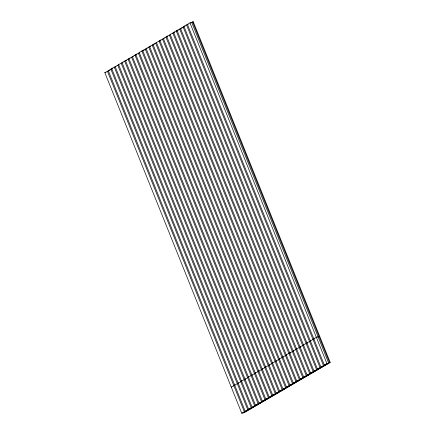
<?xml version="1.0" encoding="UTF-8"?>
<svg xmlns="http://www.w3.org/2000/svg" width="435" height="435" viewBox="0 0 435 435"><rect width="100%" height="100%" fill="white"/><g stroke="black" fill="none" stroke-linecap="round" stroke-linejoin="round"><path stroke-width="0.65" d="M190.834 22.941L193.243 21.75L330.187 362.398L244.176 412.636L241.757 413.25L104.813 72.602L108.571 70.796M246.96 410.792L245.193 411.238L108.255 70.59L112.012 68.784M250.402 408.786L248.635 409.232L111.697 68.583L114.274 67.072L116.042 66.626M118.891 64.766L115.134 66.571L252.077 407.22L253.839 406.774M122.333 62.754L118.576 64.565L255.514 405.213L257.281 404.762M260.723 402.756L258.955 403.201L122.017 62.553L124.595 61.047L126.362 60.595M264.159 400.744L262.397 401.195L125.454 60.541L129.211 58.736M267.601 398.737L265.839 399.183L128.896 58.535L132.653 56.729M271.043 396.725L269.276 397.177L132.338 56.523L136.095 54.718M274.485 394.719L272.718 395.165L135.78 54.516L139.537 52.711M143.566 50.552L141.799 50.998L139.216 52.505L276.16 393.153L277.921 392.707M281.363 390.701L279.602 391.147L142.658 50.498L146.416 48.693M284.805 388.689L283.038 389.135L146.1 48.486L149.857 46.681M288.247 386.677L286.48 387.128L149.542 46.48L153.299 44.669M291.684 384.671L289.922 385.116L152.979 44.468L156.736 42.663M160.178 40.651L156.421 42.456L293.359 383.11L295.126 382.659M298.568 380.652L296.8 381.098L159.862 40.45L163.62 38.644M302.01 378.64L300.242 379.092L163.299 38.438L167.056 36.632M305.446 376.634L303.684 377.08L166.741 36.431L170.498 34.626M173.94 32.614L170.183 34.419L307.121 375.068L308.888 374.622M312.33 372.616L310.563 373.061L173.625 32.413L176.202 30.907L177.969 30.455L176.795 31.146M315.767 370.604L314.005 371.05L177.061 30.401L180.819 28.596M319.208 368.597L317.447 369.043L180.503 28.395L184.261 26.589M322.65 366.585L320.883 367.031L183.945 26.383L186.523 24.877L188.29 24.431M324.325 365.025L326.908 363.519L328.67 363.067L191.732 22.419L189.964 22.865L187.387 24.371L324.325 365.025L326.092 364.573M191.492 22.778L193.243 21.75M231.219 387.047L234.976 385.241M234.661 385.035L238.418 383.23M238.103 383.028L241.86 381.223M241.539 381.017L245.296 379.211M244.981 379.01L248.738 377.205M248.423 376.998L252.18 375.193M251.865 374.992L255.622 373.187M255.301 372.98L259.059 371.175M258.743 370.968L262.501 369.163M262.185 368.962L265.943 367.156M265.627 366.95L269.379 365.144M269.064 364.943L272.821 363.138M272.506 362.931L276.263 361.126M275.948 360.925L279.705 359.12M279.384 358.913L283.142 357.108M282.826 356.907L286.583 355.101M286.268 354.895L288.845 353.389L290.613 352.943M289.71 352.888L293.467 351.078M293.147 350.876L296.904 349.071M296.588 348.865L300.346 347.059M300.03 346.858L303.788 345.053M303.472 344.846L307.23 343.041M306.909 342.84L310.666 341.035M310.351 340.828L314.108 339.023M313.793 338.821L316.37 337.31L318.137 336.864M317.827 337.043L319.654 336.195M241.757 413.25L244.334 411.744L246.101 411.298M245.193 411.238L247.776 409.732L249.538 409.286M248.635 409.232L251.218 407.726L252.98 407.274M252.077 407.22L254.654 405.714L256.422 405.268M255.514 405.213L258.096 403.707L259.864 403.256M258.955 403.201L261.538 401.695L263.3 401.249M262.397 401.195L264.975 399.689L266.742 399.238M265.839 399.183L268.417 397.677L270.184 397.231M269.276 397.177L271.859 395.665L273.626 395.219M272.718 395.165L275.301 393.659L277.062 393.213M276.16 393.153L278.737 391.647L280.504 391.201M279.602 391.147L282.179 389.64L283.946 389.189M283.038 389.135L285.621 387.628L287.383 387.183M286.48 387.128L289.063 385.622L290.825 385.171M289.922 385.116L292.499 383.61L294.267 383.164M293.359 383.11L295.941 381.604L297.709 381.152M296.8 381.098L299.383 379.592L301.145 379.146M300.242 379.092L302.82 377.58L304.587 377.134M303.684 377.08L306.262 375.574L308.029 375.128M307.121 375.068L309.704 373.562L311.471 373.116M310.563 373.061L313.146 371.555L314.907 371.104M314.005 371.05L316.582 369.543L318.349 369.097M317.447 369.043L320.024 367.537L321.791 367.086M320.883 367.031L323.466 365.525L325.228 365.079M243.518 412.804L330.187 362.398M183.945 26.383L185.12 26.084M180.503 28.395L182.27 27.943M177.061 30.401L178.241 30.102M173.625 32.413L174.799 32.114M166.741 36.431L167.921 36.132M163.299 38.438L164.479 38.139M159.862 40.45L161.037 40.151M152.979 44.468L154.746 44.022M149.542 46.48L150.717 46.181M146.1 48.486L147.275 48.187M142.658 50.498L144.425 50.047M135.78 54.516L136.954 54.217M132.338 56.523L133.512 56.224M128.896 58.535L130.076 58.236M125.454 60.541L126.634 60.247M122.017 62.553L123.192 62.254M111.697 68.583L112.872 68.284M108.255 70.59L110.017 70.144M104.813 72.602L105.988 72.302M192.591 21.919L329.529 362.567M189.964 22.865L326.908 363.519M186.523 24.877L323.466 365.525M183.086 26.883L320.024 367.537M179.644 28.895L316.582 369.543M176.202 30.907L313.146 371.555M172.76 32.913L309.704 373.562M169.324 34.925L306.262 375.574M165.882 36.931L302.82 377.58M162.44 38.943L299.383 379.592M159.003 40.95L295.941 381.604M155.561 42.962L292.499 383.61M152.119 44.968L289.063 385.622M148.678 46.98L285.621 387.628M145.241 48.986L282.179 389.64M141.799 50.998L278.737 391.647M138.357 53.01L275.301 393.659M134.915 55.017L271.859 395.665M131.479 57.028L268.417 397.677M128.037 59.035L264.975 399.689M124.595 61.047L261.538 401.695M121.158 63.053L258.096 403.707M117.716 65.065L254.654 405.714M114.274 67.072L251.218 407.726M110.833 69.083L247.776 409.732M107.396 71.095L244.334 411.744"/></g></svg>
